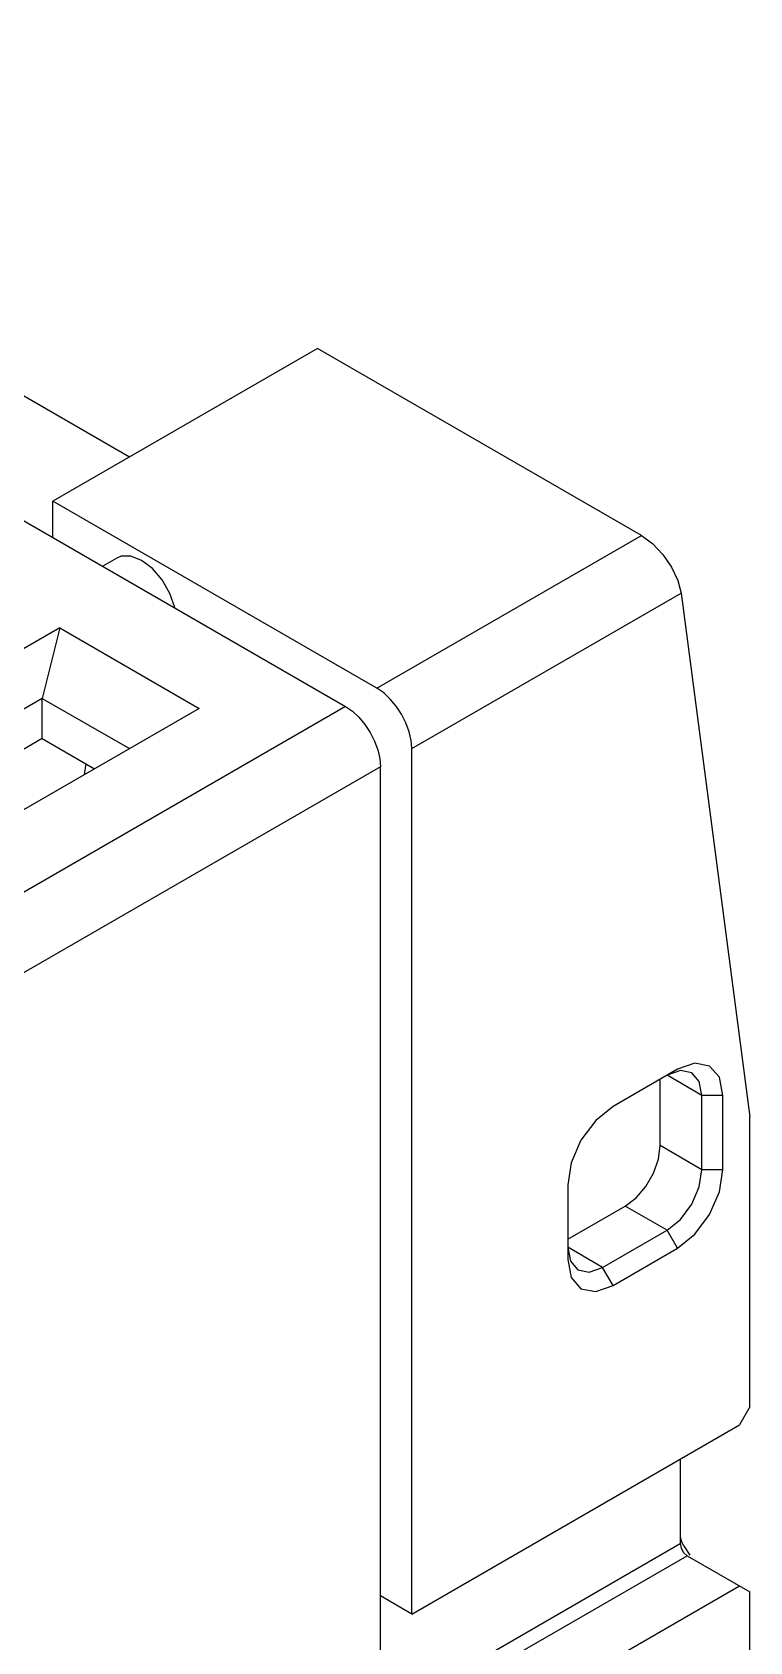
# Model space of a CAD drawing. Extents: x 0 to 420, y 0 to 297.
# Drawn here: x 215.92 to 230.48, y 192.83 to 225.48 of the extents above; entities that cross this region are included whole.
import ezdxf

# ---------------------------------------------------------------- set-up
doc = ezdxf.new("R2010")
doc.units = 0
doc.header["$LTSCALE"] = 23.1
doc.layers.add('40000_ISO', color=7, linetype='CONTINUOUS')

msp = doc.modelspace()

# ---------------------------------------------------------------- linework, layer by layer
at = {"layer": '40000_ISO', "color": 7, "linetype": 'CONTINUOUS'}
for p, q in [((198.584, 225.476), (222.273, 211.8)), ((209.333, 221.802), (217.888, 216.862)), ((221.701, 219.063), (216.333, 215.964)), ((228.277, 215.267), (221.701, 219.063)), ((216.333, 215.238), (216.333, 215.964)), ((222.909, 212.167), (216.333, 215.964)), ((222.909, 212.167), (228.277, 215.267)), ((228.277, 215.267), (228.499, 215.104)), ((217.72, 214.844), (217.636, 214.809)), ((217.918, 214.846), (217.72, 214.844)), ((218.136, 214.76), (217.918, 214.846)), ((228.499, 215.104), (228.71, 214.884)), ((228.71, 214.884), (228.889, 214.626)), ((217.636, 214.809), (217.348, 214.643)), ((218.355, 214.594), (218.136, 214.76)), ((218.552, 214.364), (218.355, 214.594)), ((228.889, 214.626), (229.018, 214.355)), ((218.708, 214.093), (218.552, 214.364)), ((229.018, 214.355), (229.084, 214.099)), ((218.809, 213.807), (218.708, 214.093)), ((223.616, 210.943), (229.084, 214.099)), ((229.084, 214.099), (230.475, 203.472)), ((218.81, 213.799), (218.809, 213.807)), ((216.474, 213.392), (211.525, 210.534)), ((216.474, 213.392), (216.121, 211.963)), ((216.474, 213.392), (219.303, 211.759)), ((216.121, 211.963), (213.08, 210.208)), ((216.121, 211.147), (216.121, 211.963)), ((216.121, 211.963), (217.889, 210.943)), ((223.047, 212.072), (222.909, 212.167)), ((223.18, 211.949), (223.047, 212.072)), ((223.302, 211.803), (223.18, 211.949)), ((222.273, 211.8), (208.131, 203.635)), ((219.303, 211.759), (214.353, 208.901)), ((222.273, 211.8), (222.411, 211.705)), ((222.411, 211.705), (222.543, 211.582)), ((222.543, 211.582), (222.665, 211.435)), ((223.409, 211.639), (223.302, 211.803)), ((223.497, 211.465), (223.409, 211.639)), ((222.665, 211.435), (222.773, 211.272)), ((222.773, 211.272), (222.861, 211.098)), ((223.562, 211.286), (223.497, 211.465)), ((223.603, 211.11), (223.562, 211.286)), ((216.121, 211.147), (213.787, 209.799)), ((216.121, 211.147), (217.181, 210.534)), ((222.861, 211.098), (222.926, 210.919)), ((223.616, 210.943), (223.603, 211.11)), ((223.616, 193.388), (223.616, 210.943)), ((216.977, 210.416), (217.009, 210.634)), ((222.926, 210.919), (222.966, 210.742)), ((222.966, 210.742), (222.98, 210.575)), ((222.98, 210.575), (208.838, 202.41)), ((222.98, 138.723), (222.98, 210.575)), ((229.008, 204.441), (227.7, 203.686)), ((229.066, 204.413), (228.796, 204.319)), ((229.36, 204.563), (229.008, 204.441)), ((229.296, 204.368), (229.066, 204.413)), ((229.658, 204.505), (229.36, 204.563)), ((229.857, 204.276), (229.658, 204.505)), ((228.654, 202.89), (228.654, 204.237)), ((229.503, 203.91), (228.796, 204.319)), ((229.449, 204.192), (229.296, 204.368)), ((229.503, 203.91), (229.449, 204.192)), ((229.927, 203.91), (229.857, 204.276)), ((229.503, 202.4), (229.503, 203.91)), ((229.927, 203.91), (229.503, 203.91)), ((229.927, 202.4), (229.927, 203.91)), ((227.7, 203.686), (227.348, 203.402)), ((230.475, 197.593), (230.475, 203.472)), ((227.348, 203.402), (227.05, 203)), ((227.05, 203), (226.85, 202.54)), ((228.62, 202.617), (228.654, 202.89)), ((229.503, 202.4), (228.654, 202.89)), ((226.85, 202.54), (226.78, 202.094)), ((228.519, 202.332), (228.62, 202.617)), ((228.363, 202.061), (228.519, 202.332)), ((229.449, 202.056), (229.503, 202.4)), ((229.927, 202.4), (229.503, 202.4)), ((229.857, 201.953), (229.927, 202.4)), ((226.78, 202.094), (226.78, 200.583)), ((227.947, 201.665), (228.166, 201.831)), ((228.166, 201.831), (228.363, 202.061)), ((229.296, 201.703), (229.449, 202.056)), ((229.658, 201.494), (229.857, 201.953)), ((226.78, 200.991), (227.947, 201.665)), ((228.796, 201.175), (227.947, 201.665)), ((229.066, 201.393), (229.296, 201.703)), ((229.36, 201.092), (229.658, 201.494)), ((227.488, 200.42), (228.796, 201.175)), ((228.796, 201.175), (229.066, 201.393)), ((229.008, 200.808), (228.796, 201.175)), ((226.78, 200.828), (226.834, 200.547)), ((227.488, 200.42), (226.78, 200.828)), ((227.7, 200.052), (229.008, 200.808)), ((229.008, 200.808), (229.36, 201.092)), ((226.78, 200.583), (226.85, 200.217)), ((226.834, 200.547), (226.988, 200.37)), ((226.85, 200.217), (227.05, 199.988)), ((226.988, 200.37), (227.217, 200.326)), ((227.217, 200.326), (227.488, 200.42)), ((227.7, 200.052), (227.488, 200.42)), ((227.05, 199.988), (227.348, 199.93)), ((227.348, 199.93), (227.7, 200.052)), ((230.475, 197.593), (230.263, 197.225)), ((223.616, 193.388), (230.263, 197.225)), ((229.061, 196.531), (229.061, 194.817)), ((229.093, 194.856), (229.069, 194.938)), ((222.98, 191.306), (229.061, 194.817)), ((229.061, 194.817), (229.08, 194.724)), ((229.08, 194.724), (229.132, 194.634)), ((229.132, 194.776), (229.093, 194.856)), ((229.132, 194.776), (229.256, 194.584)), ((229.132, 194.634), (229.202, 194.572)), ((222.98, 190.979), (229.202, 194.572)), ((229.202, 194.572), (230.475, 193.837)), ((223.616, 190.122), (230.263, 193.959)), ((223.616, 193.388), (222.98, 193.755)), ((230.475, 190.816), (230.475, 193.837))]:
    msp.add_line(p, q, dxfattribs=at)

doc.saveas('drawing.dxf')
